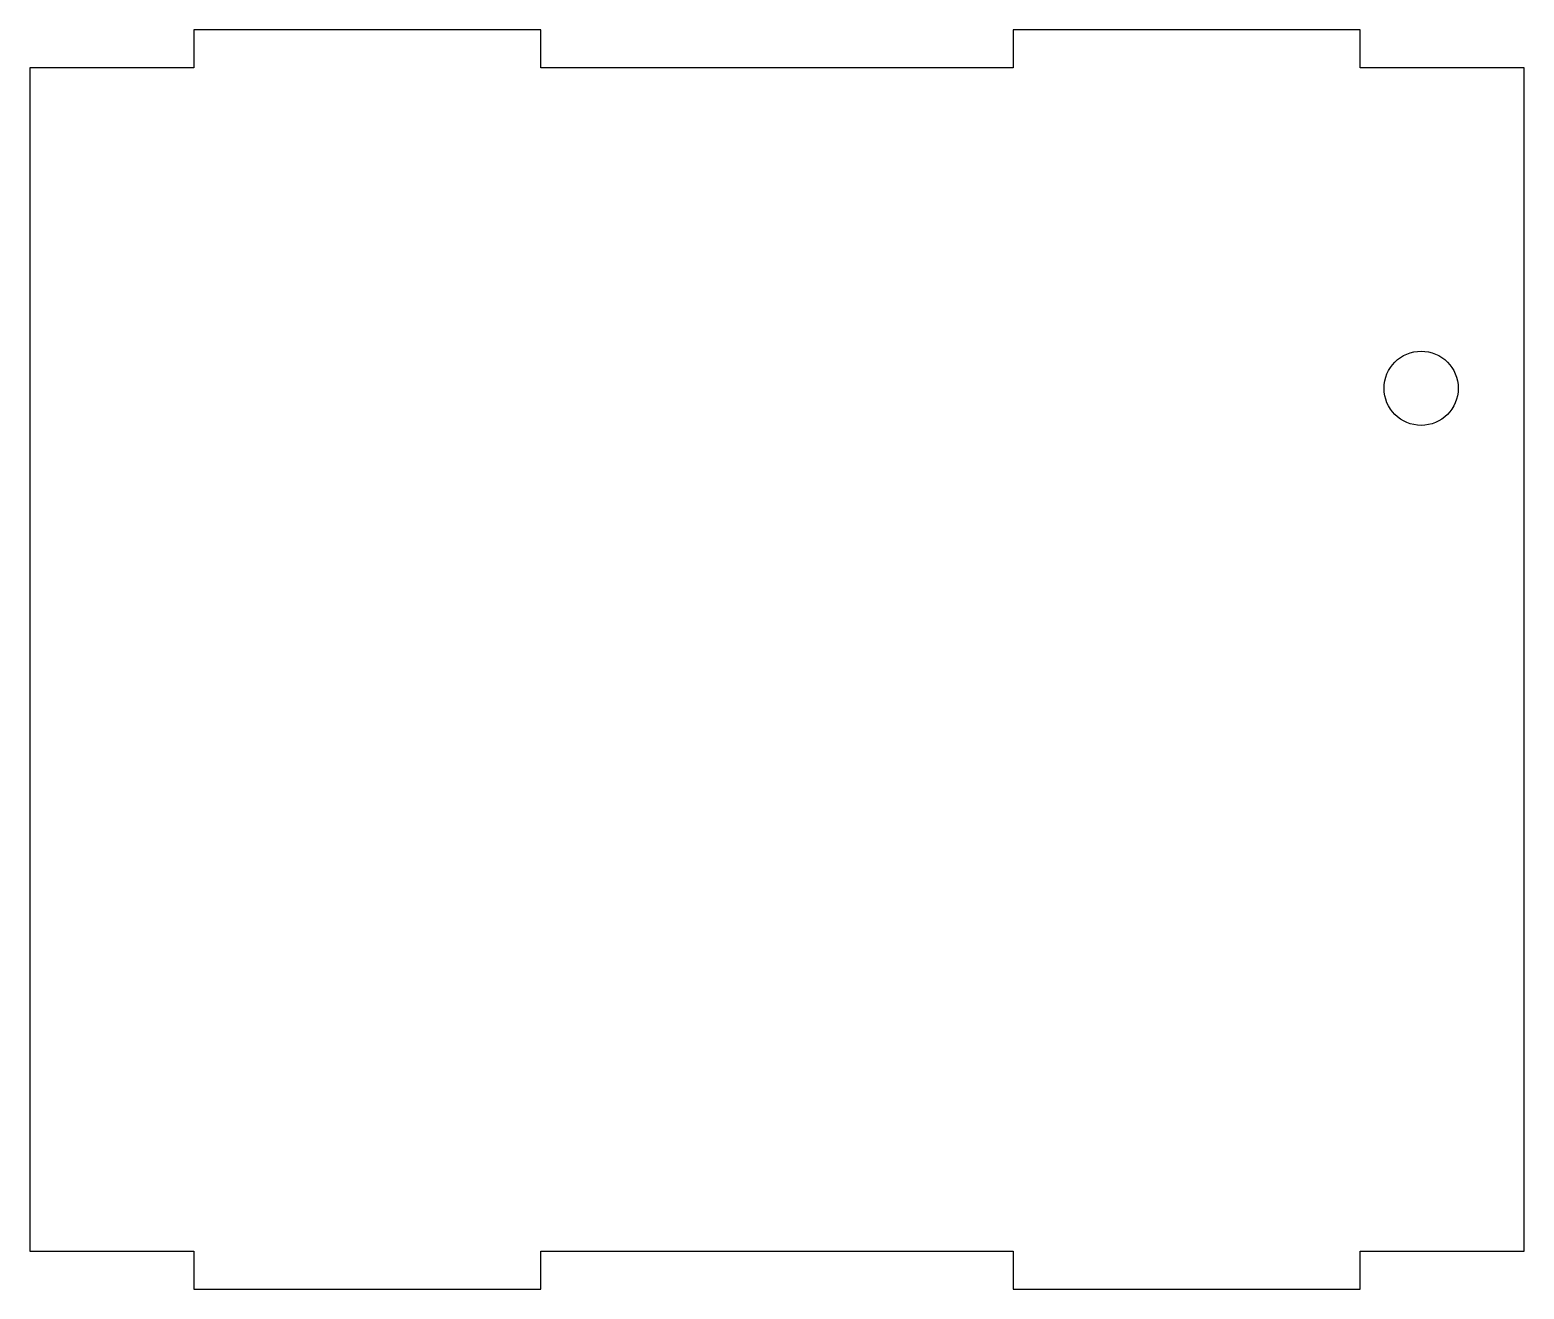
# Model space of a CAD drawing. Header units: millimetres. Extents: x -21.7 to 21.7, y -18.2 to 18.2.
import ezdxf

# ---------------------------------------------------------------- set-up
doc = ezdxf.new("R2010")
doc.units = ezdxf.units.MM
doc.layers.add('CUTOUTS', color=1, linetype='CONTINUOUS')
doc.layers.add('PERIMETER', color=5, linetype='CONTINUOUS')

msp = doc.modelspace()

# ---------------------------------------------------------------- linework, layer by layer
at = {"layer": 'CUTOUTS'}
msp.add_circle((18.668, 7.859), 1.075, dxfattribs=at)
at = {"layer": 'PERIMETER'}
for p, q in [((-6.847, 18.243), (-16.897, 18.243)), ((-16.897, 18.243), (-16.897, 17.143)), ((-6.847, 17.143), (-6.847, 18.243)), ((16.897, 18.243), (6.847, 18.243)), ((6.847, 18.243), (6.847, 17.143)), ((16.897, 17.143), (16.897, 18.243)), ((-16.897, 17.143), (-21.652, 17.143)), ((-21.652, 17.143), (-21.652, -17.143)), ((6.847, 17.143), (-6.847, 17.143)), ((21.652, 17.143), (16.897, 17.143)), ((21.652, -17.143), (21.652, 17.143)), ((-21.652, -17.143), (-16.897, -17.143)), ((-16.897, -17.143), (-16.897, -18.243)), ((-6.847, -18.243), (-6.847, -17.143)), ((-6.847, -17.143), (6.847, -17.143)), ((6.847, -17.143), (6.847, -18.243)), ((16.897, -18.243), (16.897, -17.143)), ((16.897, -17.143), (21.652, -17.143)), ((-16.897, -18.243), (-6.847, -18.243)), ((6.847, -18.243), (16.897, -18.243))]:
    msp.add_line(p, q, dxfattribs=at)

doc.saveas('drawing.dxf')
